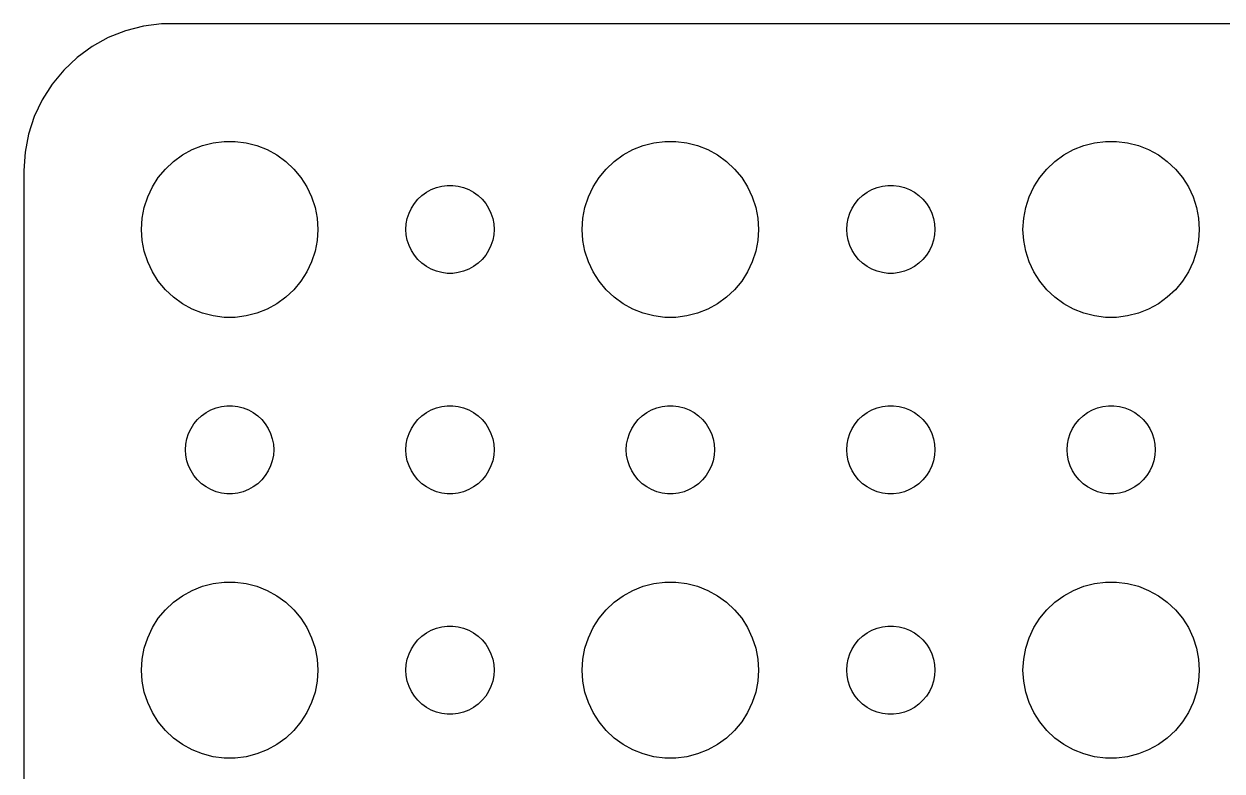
# Model space of a CAD drawing. Header units: metres. Extents: x -164 to 164, y -22 to 22.
# Drawn here: x -164.5 to -123.72, y -3.43 to 21.99 of the extents above; entities that cross this region are included whole.
import ezdxf

# ---------------------------------------------------------------- set-up
doc = ezdxf.new("R2010")
doc.units = ezdxf.units.M

msp = doc.modelspace()

# ---------------------------------------------------------------- linework, layer by layer
for p, q in [((-161.045, 21.7553), (-161.629, 21.5241)), ((-160.437, 21.9114), (-161.045, 21.7553)), ((-159.814, 21.9901), (-160.437, 21.9114)), ((159.814, 21.9901), (-159.814, 21.9901)), ((-162.179, 21.2216), (-162.687, 20.8526)), ((-161.629, 21.5241), (-162.179, 21.2216)), ((-162.687, 20.8526), (-163.145, 20.4227)), ((-163.145, 20.4227), (-163.545, 19.9389)), ((-163.545, 19.9389), (-163.882, 19.4088)), ((-163.882, 19.4088), (-164.149, 18.8406)), ((-164.149, 18.8406), (-164.343, 18.2434)), ((-164.343, 18.2434), (-164.461, 17.6267)), ((-158.427, 17.8532), (-158.062, 17.9469)), ((-158.062, 17.9469), (-157.688, 17.9941)), ((-157.688, 17.9941), (-157.312, 17.9941)), ((-157.312, 17.9941), (-156.938, 17.9469)), ((-156.938, 17.9469), (-156.573, 17.8532)), ((-143.427, 17.8532), (-143.062, 17.9469)), ((-143.062, 17.9469), (-142.688, 17.9941)), ((-142.688, 17.9941), (-142.312, 17.9941)), ((-142.312, 17.9941), (-141.938, 17.9469)), ((-141.938, 17.9469), (-141.573, 17.8532)), ((-128.427, 17.8532), (-128.062, 17.9469)), ((-128.062, 17.9469), (-127.688, 17.9941)), ((-127.688, 17.9941), (-127.312, 17.9941)), ((-127.312, 17.9941), (-126.938, 17.9469)), ((-126.938, 17.9469), (-126.573, 17.8532)), ((-164.461, 17.6267), (-164.5, 17)), ((-159.107, 17.533), (-158.777, 17.7145)), ((-158.777, 17.7145), (-158.427, 17.8532)), ((-156.573, 17.8532), (-156.223, 17.7145)), ((-156.223, 17.7145), (-155.893, 17.533)), ((-144.107, 17.533), (-143.777, 17.7145)), ((-143.777, 17.7145), (-143.427, 17.8532)), ((-141.573, 17.8532), (-141.223, 17.7145)), ((-141.223, 17.7145), (-140.893, 17.533)), ((-129.107, 17.533), (-128.777, 17.7145)), ((-128.777, 17.7145), (-128.427, 17.8532)), ((-126.573, 17.8532), (-126.223, 17.7145)), ((-126.223, 17.7145), (-125.893, 17.533)), ((-159.687, 17.0536), (-159.412, 17.3115)), ((-159.412, 17.3115), (-159.107, 17.533)), ((-155.893, 17.533), (-155.588, 17.3115)), ((-155.588, 17.3115), (-155.313, 17.0536)), ((-144.687, 17.0536), (-144.412, 17.3115)), ((-144.412, 17.3115), (-144.107, 17.533)), ((-140.893, 17.533), (-140.588, 17.3115)), ((-140.588, 17.3115), (-140.313, 17.0536)), ((-129.687, 17.0536), (-129.412, 17.3115)), ((-129.412, 17.3115), (-129.107, 17.533)), ((-125.893, 17.533), (-125.588, 17.3115)), ((-125.588, 17.3115), (-125.313, 17.0536)), ((-164.5, 17), (-164.5, -17)), ((-160.129, 16.4453), (-159.927, 16.7634)), ((-159.927, 16.7634), (-159.687, 17.0536)), ((-155.313, 17.0536), (-155.073, 16.7634)), ((-155.073, 16.7634), (-154.871, 16.4453)), ((-145.129, 16.4453), (-144.927, 16.7634)), ((-144.927, 16.7634), (-144.687, 17.0536)), ((-140.313, 17.0536), (-140.073, 16.7634)), ((-140.073, 16.7634), (-139.871, 16.4453)), ((-130.129, 16.4453), (-129.927, 16.7634)), ((-129.927, 16.7634), (-129.687, 17.0536)), ((-125.313, 17.0536), (-125.073, 16.7634)), ((-125.073, 16.7634), (-124.871, 16.4453)), ((-160.289, 16.1044), (-160.129, 16.4453)), ((-154.871, 16.4453), (-154.711, 16.1044)), ((-150.804, 16.2665), (-150.639, 16.3572)), ((-150.639, 16.3572), (-150.464, 16.4266)), ((-150.464, 16.4266), (-150.281, 16.4734)), ((-150.281, 16.4734), (-150.094, 16.497)), ((-150.094, 16.497), (-149.906, 16.497)), ((-149.906, 16.497), (-149.719, 16.4734)), ((-149.719, 16.4734), (-149.536, 16.4266)), ((-149.536, 16.4266), (-149.361, 16.3572)), ((-149.361, 16.3572), (-149.196, 16.2665)), ((-145.289, 16.1044), (-145.129, 16.4453)), ((-139.871, 16.4453), (-139.711, 16.1044)), ((-135.804, 16.2665), (-135.639, 16.3572)), ((-135.639, 16.3572), (-135.464, 16.4266)), ((-135.464, 16.4266), (-135.281, 16.4734)), ((-135.281, 16.4734), (-135.094, 16.497)), ((-135.094, 16.497), (-134.906, 16.497)), ((-134.906, 16.497), (-134.719, 16.4734)), ((-134.719, 16.4734), (-134.536, 16.4266)), ((-134.536, 16.4266), (-134.361, 16.3572)), ((-134.361, 16.3572), (-134.196, 16.2665)), ((-130.289, 16.1044), (-130.129, 16.4453)), ((-124.871, 16.4453), (-124.711, 16.1044)), ((-160.406, 15.7461), (-160.289, 16.1044)), ((-154.711, 16.1044), (-154.594, 15.7461)), ((-151.214, 15.8817), (-151.093, 16.0268)), ((-151.093, 16.0268), (-150.956, 16.1558)), ((-150.956, 16.1558), (-150.804, 16.2665)), ((-149.196, 16.2665), (-149.044, 16.1558)), ((-149.044, 16.1558), (-148.907, 16.0268)), ((-148.907, 16.0268), (-148.786, 15.8817)), ((-145.406, 15.7461), (-145.289, 16.1044)), ((-139.711, 16.1044), (-139.594, 15.7461)), ((-136.214, 15.8817), (-136.093, 16.0268)), ((-136.093, 16.0268), (-135.956, 16.1558)), ((-135.956, 16.1558), (-135.804, 16.2665)), ((-134.196, 16.2665), (-134.044, 16.1558)), ((-134.044, 16.1558), (-133.907, 16.0268)), ((-133.907, 16.0268), (-133.786, 15.8817)), ((-130.406, 15.7461), (-130.289, 16.1044)), ((-124.711, 16.1044), (-124.594, 15.7461)), ((-160.476, 15.376), (-160.406, 15.7461)), ((-154.594, 15.7461), (-154.524, 15.376)), ((-151.453, 15.373), (-151.395, 15.5522)), ((-151.395, 15.5522), (-151.314, 15.7226)), ((-151.314, 15.7226), (-151.214, 15.8817)), ((-148.786, 15.8817), (-148.686, 15.7226)), ((-148.686, 15.7226), (-148.605, 15.5522)), ((-148.605, 15.5522), (-148.547, 15.373)), ((-145.476, 15.376), (-145.406, 15.7461)), ((-139.594, 15.7461), (-139.524, 15.376)), ((-136.453, 15.373), (-136.395, 15.5522)), ((-136.395, 15.5522), (-136.314, 15.7226)), ((-136.314, 15.7226), (-136.214, 15.8817)), ((-133.786, 15.8817), (-133.686, 15.7226)), ((-133.686, 15.7226), (-133.605, 15.5522)), ((-133.605, 15.5522), (-133.547, 15.373)), ((-130.476, 15.376), (-130.406, 15.7461)), ((-124.594, 15.7461), (-124.524, 15.376)), ((-160.5, 15), (-160.476, 15.376)), ((-154.524, 15.376), (-154.5, 15)), ((-151.5, 15), (-151.488, 15.188)), ((-151.488, 15.188), (-151.453, 15.373)), ((-148.547, 15.373), (-148.512, 15.188)), ((-148.512, 15.188), (-148.5, 15)), ((-145.5, 15), (-145.476, 15.376)), ((-139.524, 15.376), (-139.5, 15)), ((-136.5, 15), (-136.488, 15.188)), ((-136.488, 15.188), (-136.453, 15.373)), ((-133.547, 15.373), (-133.512, 15.188)), ((-133.512, 15.188), (-133.5, 15)), ((-130.5, 15), (-130.476, 15.376)), ((-124.524, 15.376), (-124.5, 15)), ((-160.476, 14.624), (-160.5, 15)), ((-154.5, 15), (-154.524, 14.624)), ((-151.488, 14.812), (-151.5, 15)), ((-151.453, 14.627), (-151.488, 14.812)), ((-148.512, 14.812), (-148.547, 14.627)), ((-148.5, 15), (-148.512, 14.812)), ((-145.476, 14.624), (-145.5, 15)), ((-139.5, 15), (-139.524, 14.624)), ((-136.488, 14.812), (-136.5, 15)), ((-136.453, 14.627), (-136.488, 14.812)), ((-133.512, 14.812), (-133.547, 14.627)), ((-133.5, 15), (-133.512, 14.812)), ((-130.476, 14.624), (-130.5, 15)), ((-124.5, 15), (-124.524, 14.624)), ((-160.406, 14.2539), (-160.476, 14.624)), ((-154.524, 14.624), (-154.594, 14.2539)), ((-151.395, 14.4478), (-151.453, 14.627)), ((-151.314, 14.2774), (-151.395, 14.4478)), ((-151.214, 14.1183), (-151.314, 14.2774)), ((-148.686, 14.2774), (-148.786, 14.1183)), ((-148.605, 14.4478), (-148.686, 14.2774)), ((-148.547, 14.627), (-148.605, 14.4478)), ((-145.406, 14.2539), (-145.476, 14.624)), ((-139.524, 14.624), (-139.594, 14.2539)), ((-136.395, 14.4478), (-136.453, 14.627)), ((-136.314, 14.2774), (-136.395, 14.4478)), ((-136.214, 14.1183), (-136.314, 14.2774)), ((-133.686, 14.2774), (-133.786, 14.1183)), ((-133.605, 14.4478), (-133.686, 14.2774)), ((-133.547, 14.627), (-133.605, 14.4478)), ((-130.406, 14.2539), (-130.476, 14.624)), ((-124.524, 14.624), (-124.594, 14.2539)), ((-160.289, 13.8956), (-160.406, 14.2539)), ((-160.129, 13.5547), (-160.289, 13.8956)), ((-154.711, 13.8956), (-154.871, 13.5547)), ((-154.594, 14.2539), (-154.711, 13.8956)), ((-151.093, 13.9732), (-151.214, 14.1183)), ((-150.956, 13.8442), (-151.093, 13.9732)), ((-148.907, 13.9732), (-149.044, 13.8442)), ((-148.786, 14.1183), (-148.907, 13.9732)), ((-145.289, 13.8956), (-145.406, 14.2539)), ((-145.129, 13.5547), (-145.289, 13.8956)), ((-139.711, 13.8956), (-139.871, 13.5547)), ((-139.594, 14.2539), (-139.711, 13.8956)), ((-136.093, 13.9732), (-136.214, 14.1183)), ((-135.956, 13.8442), (-136.093, 13.9732)), ((-133.907, 13.9732), (-134.044, 13.8442)), ((-133.786, 14.1183), (-133.907, 13.9732)), ((-130.289, 13.8956), (-130.406, 14.2539)), ((-130.129, 13.5547), (-130.289, 13.8956)), ((-124.711, 13.8956), (-124.871, 13.5547)), ((-124.594, 14.2539), (-124.711, 13.8956)), ((-159.927, 13.2366), (-160.129, 13.5547)), ((-154.871, 13.5547), (-155.073, 13.2366)), ((-150.804, 13.7335), (-150.956, 13.8442)), ((-150.639, 13.6427), (-150.804, 13.7335)), ((-150.464, 13.5734), (-150.639, 13.6427)), ((-150.281, 13.5266), (-150.464, 13.5734)), ((-150.094, 13.5029), (-150.281, 13.5266)), ((-149.906, 13.5029), (-150.094, 13.5029)), ((-149.719, 13.5266), (-149.906, 13.5029)), ((-149.536, 13.5734), (-149.719, 13.5266)), ((-149.361, 13.6427), (-149.536, 13.5734)), ((-149.196, 13.7335), (-149.361, 13.6427)), ((-149.044, 13.8442), (-149.196, 13.7335)), ((-144.927, 13.2366), (-145.129, 13.5547)), ((-139.871, 13.5547), (-140.073, 13.2366)), ((-135.804, 13.7335), (-135.956, 13.8442)), ((-135.639, 13.6427), (-135.804, 13.7335)), ((-135.464, 13.5734), (-135.639, 13.6427)), ((-135.281, 13.5266), (-135.464, 13.5734)), ((-135.094, 13.5029), (-135.281, 13.5266)), ((-134.906, 13.5029), (-135.094, 13.5029)), ((-134.719, 13.5266), (-134.906, 13.5029)), ((-134.536, 13.5734), (-134.719, 13.5266)), ((-134.361, 13.6427), (-134.536, 13.5734)), ((-134.196, 13.7335), (-134.361, 13.6427)), ((-134.044, 13.8442), (-134.196, 13.7335)), ((-129.927, 13.2366), (-130.129, 13.5547)), ((-124.871, 13.5547), (-125.073, 13.2366)), ((-159.687, 12.9464), (-159.927, 13.2366)), ((-155.073, 13.2366), (-155.313, 12.9464)), ((-144.687, 12.9464), (-144.927, 13.2366)), ((-140.073, 13.2366), (-140.313, 12.9464)), ((-129.687, 12.9464), (-129.927, 13.2366)), ((-125.073, 13.2366), (-125.313, 12.9464)), ((-159.412, 12.6884), (-159.687, 12.9464)), ((-159.107, 12.467), (-159.412, 12.6884)), ((-155.588, 12.6884), (-155.893, 12.467)), ((-155.313, 12.9464), (-155.588, 12.6884)), ((-144.412, 12.6884), (-144.687, 12.9464)), ((-144.107, 12.467), (-144.412, 12.6884)), ((-140.588, 12.6884), (-140.893, 12.467)), ((-140.313, 12.9464), (-140.588, 12.6884)), ((-129.412, 12.6884), (-129.687, 12.9464)), ((-129.107, 12.467), (-129.412, 12.6884)), ((-125.588, 12.6884), (-125.893, 12.467)), ((-125.313, 12.9464), (-125.588, 12.6884)), ((-158.777, 12.2855), (-159.107, 12.467)), ((-158.427, 12.1468), (-158.777, 12.2855)), ((-156.223, 12.2855), (-156.573, 12.1468)), ((-155.893, 12.467), (-156.223, 12.2855)), ((-143.777, 12.2855), (-144.107, 12.467)), ((-143.427, 12.1468), (-143.777, 12.2855)), ((-141.223, 12.2855), (-141.573, 12.1468)), ((-140.893, 12.467), (-141.223, 12.2855)), ((-128.777, 12.2855), (-129.107, 12.467)), ((-128.427, 12.1468), (-128.777, 12.2855)), ((-126.223, 12.2855), (-126.573, 12.1468)), ((-125.893, 12.467), (-126.223, 12.2855)), ((-158.062, 12.0531), (-158.427, 12.1468)), ((-157.688, 12.0059), (-158.062, 12.0531)), ((-157.312, 12.0059), (-157.688, 12.0059)), ((-156.938, 12.0531), (-157.312, 12.0059)), ((-156.573, 12.1468), (-156.938, 12.0531)), ((-143.062, 12.0531), (-143.427, 12.1468)), ((-142.688, 12.0059), (-143.062, 12.0531)), ((-142.312, 12.0059), (-142.688, 12.0059)), ((-141.938, 12.0531), (-142.312, 12.0059)), ((-141.573, 12.1468), (-141.938, 12.0531)), ((-128.062, 12.0531), (-128.427, 12.1468)), ((-127.688, 12.0059), (-128.062, 12.0531)), ((-127.312, 12.0059), (-127.688, 12.0059)), ((-126.938, 12.0531), (-127.312, 12.0059)), ((-126.573, 12.1468), (-126.938, 12.0531)), ((-157.964, 8.92657), (-157.781, 8.97342)), ((-157.781, 8.97342), (-157.594, 8.99704)), ((-157.594, 8.99704), (-157.406, 8.99704)), ((-157.406, 8.99704), (-157.219, 8.97342)), ((-157.219, 8.97342), (-157.036, 8.92657)), ((-150.464, 8.92657), (-150.281, 8.97342)), ((-150.281, 8.97342), (-150.094, 8.99704)), ((-150.094, 8.99704), (-149.906, 8.99704)), ((-149.906, 8.99704), (-149.719, 8.97342)), ((-149.719, 8.97342), (-149.536, 8.92657)), ((-142.964, 8.92657), (-142.781, 8.97342)), ((-142.781, 8.97342), (-142.594, 8.99704)), ((-142.594, 8.99704), (-142.406, 8.99704)), ((-142.406, 8.99704), (-142.219, 8.97342)), ((-142.219, 8.97342), (-142.036, 8.92657)), ((-135.464, 8.92657), (-135.281, 8.97342)), ((-135.281, 8.97342), (-135.094, 8.99704)), ((-135.094, 8.99704), (-134.906, 8.99704)), ((-134.906, 8.99704), (-134.719, 8.97342)), ((-134.719, 8.97342), (-134.536, 8.92657)), ((-127.964, 8.92657), (-127.781, 8.97342)), ((-127.781, 8.97342), (-127.594, 8.99704)), ((-127.594, 8.99704), (-127.406, 8.99704)), ((-127.406, 8.99704), (-127.219, 8.97342)), ((-127.219, 8.97342), (-127.036, 8.92657)), ((-158.593, 8.52681), (-158.456, 8.65576)), ((-158.456, 8.65576), (-158.304, 8.76648)), ((-158.304, 8.76648), (-158.139, 8.85724)), ((-158.139, 8.85724), (-157.964, 8.92657)), ((-157.036, 8.92657), (-156.861, 8.85724)), ((-156.861, 8.85724), (-156.696, 8.76648)), ((-156.696, 8.76648), (-156.544, 8.65576)), ((-156.544, 8.65576), (-156.407, 8.52681)), ((-151.093, 8.52681), (-150.956, 8.65576)), ((-150.956, 8.65576), (-150.804, 8.76648)), ((-150.804, 8.76648), (-150.639, 8.85724)), ((-150.639, 8.85724), (-150.464, 8.92657)), ((-149.536, 8.92657), (-149.361, 8.85724)), ((-149.361, 8.85724), (-149.196, 8.76648)), ((-149.196, 8.76648), (-149.044, 8.65576)), ((-149.044, 8.65576), (-148.907, 8.52681)), ((-143.593, 8.52681), (-143.456, 8.65576)), ((-143.456, 8.65576), (-143.304, 8.76648)), ((-143.304, 8.76648), (-143.139, 8.85724)), ((-143.139, 8.85724), (-142.964, 8.92657)), ((-142.036, 8.92657), (-141.861, 8.85724)), ((-141.861, 8.85724), (-141.696, 8.76648)), ((-141.696, 8.76648), (-141.544, 8.65576)), ((-141.544, 8.65576), (-141.407, 8.52681)), ((-136.093, 8.52681), (-135.956, 8.65576)), ((-135.956, 8.65576), (-135.804, 8.76648)), ((-135.804, 8.76648), (-135.639, 8.85724)), ((-135.639, 8.85724), (-135.464, 8.92657)), ((-134.536, 8.92657), (-134.361, 8.85724)), ((-134.361, 8.85724), (-134.196, 8.76648)), ((-134.196, 8.76648), (-134.044, 8.65576)), ((-134.044, 8.65576), (-133.907, 8.52681)), ((-128.593, 8.52681), (-128.456, 8.65576)), ((-128.456, 8.65576), (-128.304, 8.76648)), ((-128.304, 8.76648), (-128.139, 8.85724)), ((-128.139, 8.85724), (-127.964, 8.92657)), ((-127.036, 8.92657), (-126.861, 8.85724)), ((-126.861, 8.85724), (-126.696, 8.76648)), ((-126.696, 8.76648), (-126.544, 8.65576)), ((-126.544, 8.65576), (-126.407, 8.52681)), ((-158.895, 8.05219), (-158.814, 8.22263)), ((-158.814, 8.22263), (-158.714, 8.38167)), ((-158.714, 8.38167), (-158.593, 8.52681)), ((-156.407, 8.52681), (-156.286, 8.38167)), ((-156.286, 8.38167), (-156.186, 8.22263)), ((-156.186, 8.22263), (-156.105, 8.05219)), ((-151.395, 8.05219), (-151.314, 8.22263)), ((-151.314, 8.22263), (-151.214, 8.38167)), ((-151.214, 8.38167), (-151.093, 8.52681)), ((-148.907, 8.52681), (-148.786, 8.38167)), ((-148.786, 8.38167), (-148.686, 8.22263)), ((-148.686, 8.22263), (-148.605, 8.05219)), ((-143.895, 8.05219), (-143.814, 8.22263)), ((-143.814, 8.22263), (-143.714, 8.38167)), ((-143.714, 8.38167), (-143.593, 8.52681)), ((-141.407, 8.52681), (-141.286, 8.38167)), ((-141.286, 8.38167), (-141.186, 8.22263)), ((-141.186, 8.22263), (-141.105, 8.05219)), ((-136.395, 8.05219), (-136.314, 8.22263)), ((-136.314, 8.22263), (-136.214, 8.38167)), ((-136.214, 8.38167), (-136.093, 8.52681)), ((-133.907, 8.52681), (-133.786, 8.38167)), ((-133.786, 8.38167), (-133.686, 8.22263)), ((-133.686, 8.22263), (-133.605, 8.05219)), ((-128.895, 8.05219), (-128.814, 8.22263)), ((-128.814, 8.22263), (-128.714, 8.38167)), ((-128.714, 8.38167), (-128.593, 8.52681)), ((-126.407, 8.52681), (-126.286, 8.38167)), ((-126.286, 8.38167), (-126.186, 8.22263)), ((-126.186, 8.22263), (-126.105, 8.05219)), ((-158.988, 7.68799), (-158.953, 7.87303)), ((-158.953, 7.87303), (-158.895, 8.05219)), ((-156.105, 8.05219), (-156.047, 7.87303)), ((-156.047, 7.87303), (-156.012, 7.68799)), ((-151.488, 7.68799), (-151.453, 7.87303)), ((-151.453, 7.87303), (-151.395, 8.05219)), ((-148.605, 8.05219), (-148.547, 7.87303)), ((-148.547, 7.87303), (-148.512, 7.68799)), ((-143.988, 7.68799), (-143.953, 7.87303)), ((-143.953, 7.87303), (-143.895, 8.05219)), ((-141.105, 8.05219), (-141.047, 7.87303)), ((-141.047, 7.87303), (-141.012, 7.68799)), ((-136.488, 7.68799), (-136.453, 7.87303)), ((-136.453, 7.87303), (-136.395, 8.05219)), ((-133.605, 8.05219), (-133.547, 7.87303)), ((-133.547, 7.87303), (-133.512, 7.68799)), ((-128.988, 7.68799), (-128.953, 7.87303)), ((-128.953, 7.87303), (-128.895, 8.05219)), ((-126.105, 8.05219), (-126.047, 7.87303)), ((-126.047, 7.87303), (-126.012, 7.68799)), ((-159, 7.5), (-158.988, 7.68799)), ((-158.988, 7.312), (-159, 7.5)), ((-156.012, 7.68799), (-156, 7.5)), ((-156, 7.5), (-156.012, 7.312)), ((-151.5, 7.5), (-151.488, 7.68799)), ((-151.488, 7.312), (-151.5, 7.5)), ((-148.512, 7.68799), (-148.5, 7.5)), ((-148.5, 7.5), (-148.512, 7.312)), ((-144, 7.5), (-143.988, 7.68799)), ((-143.988, 7.312), (-144, 7.5)), ((-141.012, 7.68799), (-141, 7.5)), ((-141, 7.5), (-141.012, 7.312)), ((-136.5, 7.5), (-136.488, 7.68799)), ((-136.488, 7.312), (-136.5, 7.5)), ((-133.512, 7.68799), (-133.5, 7.5)), ((-133.5, 7.5), (-133.512, 7.312)), ((-129, 7.5), (-128.988, 7.68799)), ((-128.988, 7.312), (-129, 7.5)), ((-126.012, 7.68799), (-126, 7.5)), ((-126, 7.5), (-126.012, 7.312)), ((-158.953, 7.12695), (-158.988, 7.312)), ((-158.895, 6.9478), (-158.953, 7.12695)), ((-158.814, 6.77736), (-158.895, 6.9478)), ((-156.105, 6.9478), (-156.186, 6.77736)), ((-156.047, 7.12695), (-156.105, 6.9478)), ((-156.012, 7.312), (-156.047, 7.12695)), ((-151.453, 7.12695), (-151.488, 7.312)), ((-151.395, 6.9478), (-151.453, 7.12695)), ((-151.314, 6.77736), (-151.395, 6.9478)), ((-148.605, 6.9478), (-148.686, 6.77736)), ((-148.547, 7.12695), (-148.605, 6.9478)), ((-148.512, 7.312), (-148.547, 7.12695)), ((-143.953, 7.12695), (-143.988, 7.312)), ((-143.895, 6.9478), (-143.953, 7.12695)), ((-143.814, 6.77736), (-143.895, 6.9478)), ((-141.105, 6.9478), (-141.186, 6.77736)), ((-141.047, 7.12695), (-141.105, 6.9478)), ((-141.012, 7.312), (-141.047, 7.12695)), ((-136.453, 7.12695), (-136.488, 7.312)), ((-136.395, 6.9478), (-136.453, 7.12695)), ((-136.314, 6.77736), (-136.395, 6.9478)), ((-133.605, 6.9478), (-133.686, 6.77736)), ((-133.547, 7.12695), (-133.605, 6.9478)), ((-133.512, 7.312), (-133.547, 7.12695)), ((-128.953, 7.12695), (-128.988, 7.312)), ((-128.895, 6.9478), (-128.953, 7.12695)), ((-128.814, 6.77736), (-128.895, 6.9478)), ((-126.105, 6.9478), (-126.186, 6.77736)), ((-126.047, 7.12695), (-126.105, 6.9478)), ((-126.012, 7.312), (-126.047, 7.12695)), ((-158.714, 6.61832), (-158.814, 6.77736)), ((-158.593, 6.47318), (-158.714, 6.61832)), ((-156.286, 6.61832), (-156.407, 6.47318)), ((-156.186, 6.77736), (-156.286, 6.61832)), ((-151.214, 6.61832), (-151.314, 6.77736)), ((-151.093, 6.47318), (-151.214, 6.61832)), ((-148.786, 6.61832), (-148.907, 6.47318)), ((-148.686, 6.77736), (-148.786, 6.61832)), ((-143.714, 6.61832), (-143.814, 6.77736)), ((-143.593, 6.47318), (-143.714, 6.61832)), ((-141.286, 6.61832), (-141.407, 6.47318)), ((-141.186, 6.77736), (-141.286, 6.61832)), ((-136.214, 6.61832), (-136.314, 6.77736)), ((-136.093, 6.47318), (-136.214, 6.61832)), ((-133.786, 6.61832), (-133.907, 6.47318)), ((-133.686, 6.77736), (-133.786, 6.61832)), ((-128.714, 6.61832), (-128.814, 6.77736)), ((-128.593, 6.47318), (-128.714, 6.61832)), ((-126.286, 6.61832), (-126.407, 6.47318)), ((-126.186, 6.77736), (-126.286, 6.61832)), ((-158.456, 6.34422), (-158.593, 6.47318)), ((-158.304, 6.23351), (-158.456, 6.34422)), ((-158.139, 6.14275), (-158.304, 6.23351)), ((-157.964, 6.07341), (-158.139, 6.14275)), ((-156.861, 6.14275), (-157.036, 6.07341)), ((-156.696, 6.23351), (-156.861, 6.14275)), ((-156.544, 6.34422), (-156.696, 6.23351)), ((-156.407, 6.47318), (-156.544, 6.34422)), ((-150.956, 6.34422), (-151.093, 6.47318)), ((-150.804, 6.23351), (-150.956, 6.34422)), ((-150.639, 6.14275), (-150.804, 6.23351)), ((-150.464, 6.07341), (-150.639, 6.14275)), ((-149.361, 6.14275), (-149.536, 6.07341)), ((-149.196, 6.23351), (-149.361, 6.14275)), ((-149.044, 6.34422), (-149.196, 6.23351)), ((-148.907, 6.47318), (-149.044, 6.34422)), ((-143.456, 6.34422), (-143.593, 6.47318)), ((-143.304, 6.23351), (-143.456, 6.34422)), ((-143.139, 6.14275), (-143.304, 6.23351)), ((-142.964, 6.07341), (-143.139, 6.14275)), ((-141.861, 6.14275), (-142.036, 6.07341)), ((-141.696, 6.23351), (-141.861, 6.14275)), ((-141.544, 6.34422), (-141.696, 6.23351)), ((-141.407, 6.47318), (-141.544, 6.34422)), ((-135.956, 6.34422), (-136.093, 6.47318)), ((-135.804, 6.23351), (-135.956, 6.34422)), ((-135.639, 6.14275), (-135.804, 6.23351)), ((-135.464, 6.07341), (-135.639, 6.14275)), ((-134.361, 6.14275), (-134.536, 6.07341)), ((-134.196, 6.23351), (-134.361, 6.14275)), ((-134.044, 6.34422), (-134.196, 6.23351)), ((-133.907, 6.47318), (-134.044, 6.34422)), ((-128.456, 6.34422), (-128.593, 6.47318)), ((-128.304, 6.23351), (-128.456, 6.34422)), ((-128.139, 6.14275), (-128.304, 6.23351)), ((-127.964, 6.07341), (-128.139, 6.14275)), ((-126.861, 6.14275), (-127.036, 6.07341)), ((-126.696, 6.23351), (-126.861, 6.14275)), ((-126.544, 6.34422), (-126.696, 6.23351)), ((-126.407, 6.47318), (-126.544, 6.34422)), ((-157.781, 6.02657), (-157.964, 6.07341)), ((-157.594, 6.00294), (-157.781, 6.02657)), ((-157.406, 6.00294), (-157.594, 6.00294)), ((-157.219, 6.02657), (-157.406, 6.00294)), ((-157.036, 6.07341), (-157.219, 6.02657)), ((-150.281, 6.02657), (-150.464, 6.07341)), ((-150.094, 6.00294), (-150.281, 6.02657)), ((-149.906, 6.00294), (-150.094, 6.00294)), ((-149.719, 6.02657), (-149.906, 6.00294)), ((-149.536, 6.07341), (-149.719, 6.02657)), ((-142.781, 6.02657), (-142.964, 6.07341)), ((-142.594, 6.00294), (-142.781, 6.02657)), ((-142.406, 6.00294), (-142.594, 6.00294)), ((-142.219, 6.02657), (-142.406, 6.00294)), ((-142.036, 6.07341), (-142.219, 6.02657)), ((-135.281, 6.02657), (-135.464, 6.07341)), ((-135.094, 6.00294), (-135.281, 6.02657)), ((-134.906, 6.00294), (-135.094, 6.00294)), ((-134.719, 6.02657), (-134.906, 6.00294)), ((-134.536, 6.07341), (-134.719, 6.02657)), ((-127.781, 6.02657), (-127.964, 6.07341)), ((-127.594, 6.00294), (-127.781, 6.02657)), ((-127.406, 6.00294), (-127.594, 6.00294)), ((-127.219, 6.02657), (-127.406, 6.00294)), ((-127.036, 6.07341), (-127.219, 6.02657)), ((-158.427, 2.85316), (-158.062, 2.94685)), ((-158.062, 2.94685), (-157.688, 2.99408)), ((-157.688, 2.99408), (-157.312, 2.99408)), ((-157.312, 2.99408), (-156.938, 2.94685)), ((-156.938, 2.94685), (-156.573, 2.85316)), ((-143.427, 2.85316), (-143.062, 2.94685)), ((-143.062, 2.94685), (-142.688, 2.99408)), ((-142.688, 2.99408), (-142.312, 2.99408)), ((-142.312, 2.99408), (-141.938, 2.94685)), ((-141.938, 2.94685), (-141.573, 2.85316)), ((-128.427, 2.85316), (-128.062, 2.94685)), ((-128.062, 2.94685), (-127.688, 2.99408)), ((-127.688, 2.99408), (-127.312, 2.99408)), ((-127.312, 2.99408), (-126.938, 2.94685)), ((-126.938, 2.94685), (-126.573, 2.85316)), ((-159.412, 2.31154), (-159.107, 2.53297)), ((-159.107, 2.53297), (-158.777, 2.71448)), ((-158.777, 2.71448), (-158.427, 2.85316)), ((-156.573, 2.85316), (-156.223, 2.71448)), ((-156.223, 2.71448), (-155.893, 2.53297)), ((-155.893, 2.53297), (-155.588, 2.31154)), ((-144.412, 2.31154), (-144.107, 2.53297)), ((-144.107, 2.53297), (-143.777, 2.71448)), ((-143.777, 2.71448), (-143.427, 2.85316)), ((-141.573, 2.85316), (-141.223, 2.71448)), ((-141.223, 2.71448), (-140.893, 2.53297)), ((-140.893, 2.53297), (-140.588, 2.31154)), ((-129.412, 2.31154), (-129.107, 2.53297)), ((-129.107, 2.53297), (-128.777, 2.71448)), ((-128.777, 2.71448), (-128.427, 2.85316)), ((-126.573, 2.85316), (-126.223, 2.71448)), ((-126.223, 2.71448), (-125.893, 2.53297)), ((-125.893, 2.53297), (-125.588, 2.31154)), ((-159.927, 1.76335), (-159.687, 2.05363)), ((-159.687, 2.05363), (-159.412, 2.31154)), ((-155.588, 2.31154), (-155.313, 2.05363)), ((-155.313, 2.05363), (-155.073, 1.76335)), ((-144.927, 1.76335), (-144.687, 2.05363)), ((-144.687, 2.05363), (-144.412, 2.31154)), ((-140.588, 2.31154), (-140.313, 2.05363)), ((-140.313, 2.05363), (-140.073, 1.76335)), ((-129.927, 1.76335), (-129.687, 2.05363)), ((-129.687, 2.05363), (-129.412, 2.31154)), ((-125.588, 2.31154), (-125.313, 2.05363)), ((-125.313, 2.05363), (-125.073, 1.76335)), ((-160.129, 1.44525), (-159.927, 1.76335)), ((-155.073, 1.76335), (-154.871, 1.44525)), ((-145.129, 1.44525), (-144.927, 1.76335)), ((-140.073, 1.76335), (-139.871, 1.44525)), ((-130.129, 1.44525), (-129.927, 1.76335)), ((-125.073, 1.76335), (-124.871, 1.44525)), ((-160.289, 1.10437), (-160.129, 1.44525)), ((-154.871, 1.44525), (-154.711, 1.10437)), ((-150.956, 1.15576), (-150.804, 1.26648)), ((-150.804, 1.26648), (-150.639, 1.35724)), ((-150.639, 1.35724), (-150.464, 1.42657)), ((-150.464, 1.42657), (-150.281, 1.47342)), ((-150.281, 1.47342), (-150.094, 1.49704)), ((-150.094, 1.49704), (-149.906, 1.49704)), ((-149.906, 1.49704), (-149.719, 1.47342)), ((-149.719, 1.47342), (-149.536, 1.42657)), ((-149.536, 1.42657), (-149.361, 1.35724)), ((-149.361, 1.35724), (-149.196, 1.26648)), ((-149.196, 1.26648), (-149.044, 1.15576)), ((-145.289, 1.10437), (-145.129, 1.44525)), ((-139.871, 1.44525), (-139.711, 1.10437)), ((-135.956, 1.15576), (-135.804, 1.26648)), ((-135.804, 1.26648), (-135.639, 1.35724)), ((-135.639, 1.35724), (-135.464, 1.42657)), ((-135.464, 1.42657), (-135.281, 1.47342)), ((-135.281, 1.47342), (-135.094, 1.49704)), ((-135.094, 1.49704), (-134.906, 1.49704)), ((-134.906, 1.49704), (-134.719, 1.47342)), ((-134.719, 1.47342), (-134.536, 1.42657)), ((-134.536, 1.42657), (-134.361, 1.35724)), ((-134.361, 1.35724), (-134.196, 1.26648)), ((-134.196, 1.26648), (-134.044, 1.15576)), ((-130.289, 1.10437), (-130.129, 1.44525)), ((-124.871, 1.44525), (-124.711, 1.10437)), ((-160.406, 0.746063), (-160.289, 1.10437)), ((-154.711, 1.10437), (-154.594, 0.746063)), ((-151.314, 0.722626), (-151.214, 0.881668)), ((-151.214, 0.881668), (-151.093, 1.02681)), ((-151.093, 1.02681), (-150.956, 1.15576)), ((-149.044, 1.15576), (-148.907, 1.02681)), ((-148.907, 1.02681), (-148.786, 0.881668)), ((-148.786, 0.881668), (-148.686, 0.722626)), ((-145.406, 0.746063), (-145.289, 1.10437)), ((-139.711, 1.10437), (-139.594, 0.746063)), ((-136.314, 0.722626), (-136.214, 0.881668)), ((-136.214, 0.881668), (-136.093, 1.02681)), ((-136.093, 1.02681), (-135.956, 1.15576)), ((-134.044, 1.15576), (-133.907, 1.02681)), ((-133.907, 1.02681), (-133.786, 0.881668)), ((-133.786, 0.881668), (-133.686, 0.722626)), ((-130.406, 0.746063), (-130.289, 1.10437)), ((-124.711, 1.10437), (-124.594, 0.746063)), ((-160.476, 0.375992), (-160.406, 0.746063)), ((-154.594, 0.746063), (-154.524, 0.375992)), ((-151.453, 0.373032), (-151.395, 0.552185)), ((-151.395, 0.552185), (-151.314, 0.722626)), ((-148.686, 0.722626), (-148.605, 0.552185)), ((-148.605, 0.552185), (-148.547, 0.373032)), ((-145.476, 0.375992), (-145.406, 0.746063)), ((-139.594, 0.746063), (-139.524, 0.375992)), ((-136.453, 0.373032), (-136.395, 0.552185)), ((-136.395, 0.552185), (-136.314, 0.722626)), ((-133.686, 0.722626), (-133.605, 0.552185)), ((-133.605, 0.552185), (-133.547, 0.373032)), ((-130.476, 0.375992), (-130.406, 0.746063)), ((-124.594, 0.746063), (-124.524, 0.375992)), ((-160.5, 0), (-160.476, 0.375992)), ((-160.476, -0.375992), (-160.5, 0)), ((-154.524, 0.375992), (-154.5, 0)), ((-154.5, 0), (-154.524, -0.375992)), ((-151.5, 0), (-151.488, 0.187988)), ((-151.488, -0.187988), (-151.5, 0)), ((-151.488, 0.187988), (-151.453, 0.373032)), ((-148.547, 0.373032), (-148.512, 0.187988)), ((-148.512, 0.187988), (-148.5, 0)), ((-148.5, 0), (-148.512, -0.187988)), ((-145.5, 0), (-145.476, 0.375992)), ((-145.476, -0.375992), (-145.5, 0)), ((-139.524, 0.375992), (-139.5, 0)), ((-139.5, 0), (-139.524, -0.375992)), ((-136.5, 0), (-136.488, 0.187988)), ((-136.488, -0.187988), (-136.5, 0)), ((-136.488, 0.187988), (-136.453, 0.373032)), ((-133.547, 0.373032), (-133.512, 0.187988)), ((-133.512, 0.187988), (-133.5, 0)), ((-133.5, 0), (-133.512, -0.187988)), ((-130.5, 0), (-130.476, 0.375992)), ((-130.476, -0.375992), (-130.5, 0)), ((-124.524, 0.375992), (-124.5, 0)), ((-124.5, 0), (-124.524, -0.375992)), ((-160.406, -0.746063), (-160.476, -0.375992)), ((-154.524, -0.375992), (-154.594, -0.746063)), ((-151.453, -0.373032), (-151.488, -0.187988)), ((-151.395, -0.552185), (-151.453, -0.373032)), ((-148.547, -0.373032), (-148.605, -0.552185)), ((-148.512, -0.187988), (-148.547, -0.373032)), ((-145.406, -0.746063), (-145.476, -0.375992)), ((-139.524, -0.375992), (-139.594, -0.746063)), ((-136.453, -0.373032), (-136.488, -0.187988)), ((-136.395, -0.552185), (-136.453, -0.373032)), ((-133.547, -0.373032), (-133.605, -0.552185)), ((-133.512, -0.187988), (-133.547, -0.373032)), ((-130.406, -0.746063), (-130.476, -0.375992)), ((-124.524, -0.375992), (-124.594, -0.746063)), ((-160.289, -1.10437), (-160.406, -0.746063)), ((-154.594, -0.746063), (-154.711, -1.10437)), ((-151.314, -0.722626), (-151.395, -0.552185)), ((-151.214, -0.881668), (-151.314, -0.722626)), ((-148.686, -0.722626), (-148.786, -0.881668)), ((-148.605, -0.552185), (-148.686, -0.722626)), ((-145.289, -1.10437), (-145.406, -0.746063)), ((-139.594, -0.746063), (-139.711, -1.10437)), ((-136.314, -0.722626), (-136.395, -0.552185)), ((-136.214, -0.881668), (-136.314, -0.722626)), ((-133.686, -0.722626), (-133.786, -0.881668)), ((-133.605, -0.552185), (-133.686, -0.722626)), ((-130.289, -1.10437), (-130.406, -0.746063)), ((-124.594, -0.746063), (-124.711, -1.10437)), ((-160.129, -1.44525), (-160.289, -1.10437)), ((-154.711, -1.10437), (-154.871, -1.44525)), ((-151.093, -1.02681), (-151.214, -0.881668)), ((-150.956, -1.15576), (-151.093, -1.02681)), ((-150.804, -1.26648), (-150.956, -1.15576)), ((-149.044, -1.15576), (-149.196, -1.26648)), ((-148.907, -1.02681), (-149.044, -1.15576)), ((-148.786, -0.881668), (-148.907, -1.02681)), ((-145.129, -1.44525), (-145.289, -1.10437)), ((-139.711, -1.10437), (-139.871, -1.44525)), ((-136.093, -1.02681), (-136.214, -0.881668)), ((-135.956, -1.15576), (-136.093, -1.02681)), ((-135.804, -1.26648), (-135.956, -1.15576)), ((-134.044, -1.15576), (-134.196, -1.26648)), ((-133.907, -1.02681), (-134.044, -1.15576)), ((-133.786, -0.881668), (-133.907, -1.02681)), ((-130.129, -1.44525), (-130.289, -1.10437)), ((-124.711, -1.10437), (-124.871, -1.44525)), ((-159.927, -1.76335), (-160.129, -1.44525)), ((-154.871, -1.44525), (-155.073, -1.76335)), ((-150.639, -1.35724), (-150.804, -1.26648)), ((-150.464, -1.42657), (-150.639, -1.35724)), ((-150.281, -1.47342), (-150.464, -1.42657)), ((-150.094, -1.49704), (-150.281, -1.47342)), ((-149.906, -1.49704), (-150.094, -1.49704)), ((-149.719, -1.47342), (-149.906, -1.49704)), ((-149.536, -1.42657), (-149.719, -1.47342)), ((-149.361, -1.35724), (-149.536, -1.42657)), ((-149.196, -1.26648), (-149.361, -1.35724)), ((-144.927, -1.76335), (-145.129, -1.44525)), ((-139.871, -1.44525), (-140.073, -1.76335)), ((-135.639, -1.35724), (-135.804, -1.26648)), ((-135.464, -1.42657), (-135.639, -1.35724)), ((-135.281, -1.47342), (-135.464, -1.42657)), ((-135.094, -1.49704), (-135.281, -1.47342)), ((-134.906, -1.49704), (-135.094, -1.49704)), ((-134.719, -1.47342), (-134.906, -1.49704)), ((-134.536, -1.42657), (-134.719, -1.47342)), ((-134.361, -1.35724), (-134.536, -1.42657)), ((-134.196, -1.26648), (-134.361, -1.35724)), ((-129.927, -1.76335), (-130.129, -1.44525)), ((-124.871, -1.44525), (-125.073, -1.76335)), ((-159.687, -2.05363), (-159.927, -1.76335)), ((-155.073, -1.76335), (-155.313, -2.05363)), ((-144.687, -2.05363), (-144.927, -1.76335)), ((-140.073, -1.76335), (-140.313, -2.05363)), ((-129.687, -2.05363), (-129.927, -1.76335)), ((-125.073, -1.76335), (-125.313, -2.05363)), ((-159.412, -2.31154), (-159.687, -2.05363)), ((-159.107, -2.53297), (-159.412, -2.31154)), ((-155.588, -2.31154), (-155.893, -2.53297)), ((-155.313, -2.05363), (-155.588, -2.31154)), ((-144.412, -2.31154), (-144.687, -2.05363)), ((-144.107, -2.53297), (-144.412, -2.31154)), ((-140.588, -2.31154), (-140.893, -2.53297)), ((-140.313, -2.05363), (-140.588, -2.31154)), ((-129.412, -2.31154), (-129.687, -2.05363)), ((-129.107, -2.53297), (-129.412, -2.31154)), ((-125.588, -2.31154), (-125.893, -2.53297)), ((-125.313, -2.05363), (-125.588, -2.31154)), ((-158.777, -2.71448), (-159.107, -2.53297)), ((-158.427, -2.85316), (-158.777, -2.71448)), ((-158.062, -2.94685), (-158.427, -2.85316)), ((-156.573, -2.85316), (-156.938, -2.94685)), ((-156.223, -2.71448), (-156.573, -2.85316)), ((-155.893, -2.53297), (-156.223, -2.71448)), ((-143.777, -2.71448), (-144.107, -2.53297)), ((-143.427, -2.85316), (-143.777, -2.71448)), ((-143.062, -2.94685), (-143.427, -2.85316)), ((-141.573, -2.85316), (-141.938, -2.94685)), ((-141.223, -2.71448), (-141.573, -2.85316)), ((-140.893, -2.53297), (-141.223, -2.71448)), ((-128.777, -2.71448), (-129.107, -2.53297)), ((-128.427, -2.85316), (-128.777, -2.71448)), ((-128.062, -2.94685), (-128.427, -2.85316)), ((-126.573, -2.85316), (-126.938, -2.94685)), ((-126.223, -2.71448), (-126.573, -2.85316)), ((-125.893, -2.53297), (-126.223, -2.71448)), ((-157.688, -2.99408), (-158.062, -2.94685)), ((-157.312, -2.99408), (-157.688, -2.99408)), ((-156.938, -2.94685), (-157.312, -2.99408)), ((-142.688, -2.99408), (-143.062, -2.94685)), ((-142.312, -2.99408), (-142.688, -2.99408)), ((-141.938, -2.94685), (-142.312, -2.99408)), ((-127.688, -2.99408), (-128.062, -2.94685)), ((-127.312, -2.99408), (-127.688, -2.99408)), ((-126.938, -2.94685), (-127.312, -2.99408))]:
    msp.add_line(p, q)

doc.saveas('drawing.dxf')
